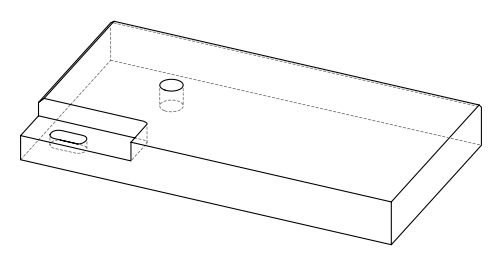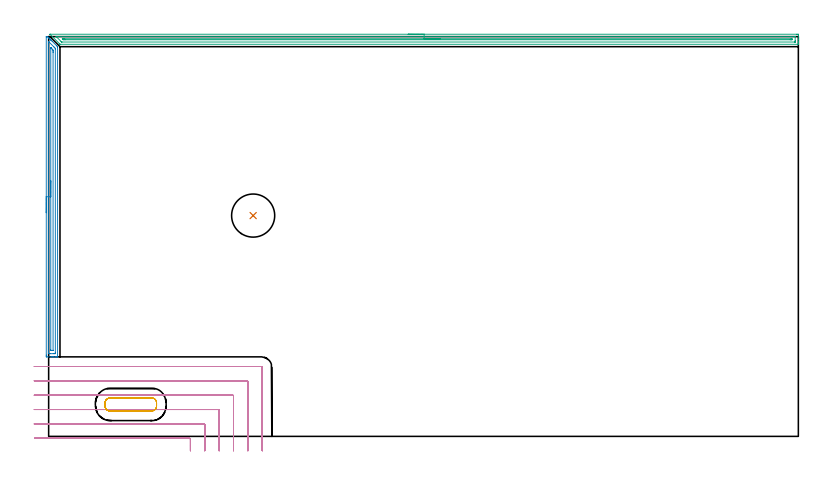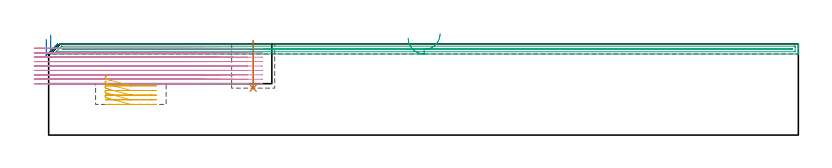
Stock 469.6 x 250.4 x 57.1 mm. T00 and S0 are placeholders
(PLAN: 5 operations, 2 tool changes, 35.4 min)
(1 INDEXABLE_INSERT_DRILL_BLIND_HOLE_FROM_SOLID | STEP1POCKET | UGT0302_006 | 0.12 min | 15840 mm3)
(2 AREA_MILL | FG_CHAMFER_SURFACE | UGT0205_001 | 4.94 min | 5172 mm3)
(3 AREA_MILL_1 | FG_CHAMFER_SURFACE_1 | UGT0205_001 | 11.34 min | 9224 mm3)
(4 MILL_CORNER_NOTCH_RECTANGULAR | CORNER_NOTCH_RECTANGULAR | NXT0201_011 | Follow Part, ap 3, ae 75% | 17.8 min | 173037 mm3)
(5 MILL_RECTANGULAR_POCKET | POCKET_RECTANGULAR_STRAIGHT | NXT0201_011 | Follow Part, ap 3, ae 75% | 1.24 min | 10694 mm3)
(TOOL UGT0302_006 | Indexable Insert Drill 27mm | D27 PA180 FL50 Z2)
(TOOL UGT0205_001 | Chamfer Mill 20 x 3 x 45 deg. | D20 FL50 Z2)
(TOOL NXT0201_011 | ENDMILL 12mm [2P460-1200-NA 1630] | D12 FL38 Z6)
(OP 1 INDEXABLE_INSERT_DRILL_BLIND_HOLE_FROM_SOLID)
G17 G21 G94 G90
T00 M6
G54
G17 G0 G90 X128.1 Y138.3 S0 M3
G43 Z67.1 H0
G94 G81 G98 Z29.4 F250. R59.1
G80
M5
M2
(OP 2 AREA_MILL)
G17 G21 G94 G90
T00 M6
G54
G17 G0 G90 X-1.5 Y140.1 S1061 M3
G43 Z67.1 H0
Z60.
G94 G1 Y140.138 Z59.128 F250.
Y140.252 Z58.263
Y140.441 Z57.412
Y140.703 Z56.58
Y141.037 Z55.774
Y141.44 Z55.
Y141.908 Z54.264
Y142.44 Z53.572
Y143.029 Z52.929
Y143.672 Z52.34
Y144.364 Z51.808
Y145.1 Z51.34
Y145.874 Z50.937
Y146.68 Z50.603
Y147.512 Z50.341
Y148.364 Z50.152
Y149.228 Z50.038
Y150.1 Z50.
Y250.221
X-1.498 Y250.292 Z50.002
X-1.491 Y250.399 Z50.005
X-1.127 Y250.4 Z50.371
X-1.038 Z50.46
X-0.71 Y250.399 Z50.787
X-0.669 Y250.37 Z50.83
X-0.597 Y250.297 Z50.902
X-0.389 Y250.089 Z51.111
X-0.156 Y249.858 Z51.341
X-0.073 Y249.774 Z51.426
X0.055 Y249.646 Z51.554
X0.139 Y249.563 Z51.635
X0.225 Y249.476 Z51.724
X0.345 Y249.356 Z51.844
X0.433 Y249.269 Z51.929
X0.523 Y249.178 Z52.022
X0.635 Y249.065 Z52.134
X0.727 Y248.975 Z52.223
X0.821 Y248.88 Z52.32
X0.925 Y248.775 Z52.425
X1.021 Y248.681 Z52.517
X1.119 Y248.582 Z52.618
X1.216 Y248.485 Z52.715
X1.315 Y248.387 Z52.811
X1.416 Y248.284 Z52.916
X1.506 Y248.194 Z53.006
X1.609 Y248.093 Z53.105
X2.197 Y247.505 Z53.693
X5.138 Y244.564 Z56.634
X5.581 Y244.119 Z57.08
X5.595 Y244.096 Z57.087
X5.6 Y243.516 Z57.1
Y49.979
X5.597 Y49.807 Z57.088
X5.592 Y49.8 Z57.082
X5.229 Z56.729
X4.963 Z56.463
X4.256 Z55.751
X3.02 Z54.516
X2.491 Z53.986
X1.873 Z53.369
X-1.038 Y49.801 Z50.459
X-1.268 Y49.804 Z50.229
X-1.492 Y49.81 Z50.006
X-1.495 Y49.963 Z50.003
X-1.499 Y50.426 Z50.001
X-1.5 Y50.895 Z50.
Y150.1
X-0.086 Z51.414
X-0.085 Y247.092 Z51.415
X-0.083 Y247.234 Z51.417
X-0.079 Y247.303 Z51.421
X-0.077 Y247.315 Z51.423
X-0.058 Y247.3 Z51.442
X0.002 Y247.245 Z51.502
X0.158 Y247.092 Z51.658
X3.373 Y243.877 Z54.873
X3.732 Y243.516 Z55.232
X4.101 Y243.138 Z55.601
X4.179 Y243.048 Z55.679
X4.182 Y243.001 Z55.682
X4.184 Y242.899 Z55.684
X4.186 Y242.693 Z55.686
Y242.622
X4.185 Y52.285 Z55.685
Y52.214
X4.179 Y51.812 Z55.679
X3.779 Y51.803 Z55.279
X3.373 Y51.801 Z54.873
X2.9 Y51.8 Z54.4
X1.135 Z52.635
X0.727 Y51.801 Z52.227
X0.25 Y51.803 Z51.75
X0.021 Y51.81 Z51.521
X-0.079 Y51.835 Z51.421
X-0.085 Y52.142 Z51.415
Y52.214
X-0.086 Y150.1 Z51.414
X1.328 Z52.828
X1.329 Y243.191 Z52.829
X1.33 Y243.38 Z52.83
X1.332 Y243.448 Z52.832
X1.334 Y243.459 Z52.834
X1.335 Z52.835
X1.354 Y243.444 Z52.854
X1.422 Y243.378 Z52.922
X1.609 Y243.192 Z53.109
X2.176 Y242.622 Z53.676
X2.491 Y242.298 Z53.991
X2.765 Y242.007 Z54.265
X2.768 Y241.728 Z54.268
X2.77 Y241.445 Z54.27
X2.771 Y240.834 Z54.271
X2.772 Y240.55 Z54.272
X2.771 Y54.002 Z54.271
X2.77 Y53.86 Z54.27
X2.767 Y53.826 Z54.267
X2.765 Y53.814 Z54.265
X2.755 Y53.81 Z54.255
X2.688 Y53.803 Z54.188
X2.491 Y53.801 Z53.991
X1.808 Y53.8 Z53.308
X1.609 Y53.802 Z53.109
X1.41 Y53.806 Z52.91
X1.354 Y53.81 Z52.854
X1.335 Y53.816 Z52.835
X1.333 Y53.833 Z52.833
X1.33 Y53.907 Z52.83
X1.329 Y54.002 Z52.829
X1.328 Y54.286 Z52.828
Y150.1
Y150.972 Z52.867
Y151.836 Z52.98
Y152.688 Z53.169
Y153.52 Z53.432
Y154.326 Z53.765
Y155.1 Z54.168
Y155.836 Z54.637
Y156.528 Z55.168
Y157.171 Z55.757
Y157.76 Z56.401
Y158.292 Z57.093
Y158.76 Z57.828
Y159.163 Z58.602
Y159.497 Z59.408
Y159.759 Z60.24
Y159.948 Z61.092
Y160.062 Z61.957
Y160.1 Z62.828
G0 Z67.1
M5
M2
(OP 3 AREA_MILL_1)
G17 G21 G94 G90
T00 M6
G54
G17 G0 G90 X225.2 Y251.9 S1061 M3
G43 Z67.1 H0
Z60.8
G94 G1 X225.238 Z59.928 F250.
X225.352 Z59.063
X225.541 Z58.212
X225.803 Z57.38
X226.137 Z56.574
X226.54 Z55.8
X227.008 Z55.064
X227.539 Z54.372
X228.129 Z53.729
X228.772 Z53.139
X229.464 Z52.608
X230.2 Z52.14
X230.974 Z51.737
X231.78 Z51.403
X232.612 Z51.141
X233.463 Z50.952
X234.328 Z50.838
X235.2 Z50.8
X468.472
X468.973 Y251.899 Z50.801
X469.469 Y251.894 Z50.803
X469.591 Y251.891 Z50.805
X469.6 Y251.404 Z51.293
Y248.75 Z53.945
Y247.336 Z55.36
Y246.981 Z55.714
Y246.269 Z56.43
Y245.999 Z56.701
Y245.621 Z57.069
X469.592 Y245.603 Z57.088
X469.421 Y245.6 Z57.1
X7.237
X7.105 Y245.604 Z57.089
X7.085 Y245.618 Z57.075
X6.88 Y245.82 Z56.88
X0.98 Y251.721 Z50.978
X0.86 Y251.846 Z50.852
X0.817 Y251.894 Z50.804
X0.953 Y251.899 Z50.801
X0.98 Y251.9 Z50.8
X235.2
Y250.486 Z52.214
X467.22 Y250.485 Z52.215
X467.589 Y250.479 Z52.221
X467.593 Y250.36 Z52.34
X467.599 Y250.11 Z52.59
X467.6 Y247.865 Z54.835
X467.598 Y247.457 Z55.243
X467.59 Y247.046 Z55.654
X467.581 Y247.02 Z55.68
X467.561 Y247.018 Z55.682
X467.508 Y247.016 Z55.684
X467.4 Y247.015 Z55.685
X467.185 Y247.014 Z55.686
X8.329 Y247.015 Z55.685
X8.222 Y247.016 Z55.684
X8.169 Y247.018 Z55.682
X8.147 Y247.021 Z55.679
X8.101 Y247.061 Z55.639
X7.684 Y247.467 Z55.233
X5.002 Y250.148 Z52.552
X4.788 Y250.368 Z52.332
X4.701 Y250.46 Z52.24
X4.69 Y250.48 Z52.22
X4.723 Y250.482 Z52.218
X4.816 Y250.484 Z52.216
X5.002 Y250.486 Z52.214
X5.036
X235.2
Y249.072 Z53.628
X465.073 Y249.071 Z53.629
X465.397 Y249.07 Z53.63
X465.505 Y249.068 Z53.632
X465.583 Y249.065 Z53.635
X465.59 Y248.95 Z53.75
X465.596 Y248.75 Z53.95
X465.598 Y248.551 Z54.149
X465.594 Y248.483 Z54.217
X465.59 Y248.436 Z54.264
X465.559 Y248.435 Z54.265
X465.397 Y248.432 Z54.268
X464.828 Y248.429 Z54.271
X464.503
X10.366
X9.794 Y248.432 Z54.268
X9.472 Y248.436 Z54.264
X9.164 Y248.447 Z54.253
X8.856 Y248.75 Z53.95
X8.578 Y249.03 Z53.67
X8.556 Y249.065 Z53.635
X8.578 Y249.066 Z53.634
X9.149 Y249.07 Z53.63
X9.472 Y249.071 Z53.629
X10.041 Y249.072 Z53.628
X235.2
X236.071 Z53.666
X236.936 Z53.78
X237.788 Z53.969
X238.62 Z54.231
X239.426 Z54.565
X240.2 Z54.968
X240.936 Z55.437
X241.628 Z55.968
X242.271 Z56.557
X242.86 Z57.201
X243.391 Z57.893
X243.86 Z58.628
X244.263 Z59.402
X244.597 Z60.208
X244.859 Z61.04
X245.048 Z61.892
X245.162 Z62.757
X245.2 Z63.628
G0 Z67.1
M5
M2
(OP 4 MILL_CORNER_NOTCH_RECTANGULAR)
G17 G21 G94 G90
T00 M6
G54
G17 G0 G90 X88.8 Y-9. S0 M3
G43 Z67.1 H1
Z54.333
G94 G1 Y-6. F250.
Y-1.795 F500.
G3 X88.205 Y-1.2 R0.6
G1 X-5.879
X-8.879 F250.
G0 Z67.1
X97.8 Y-9.
Z54.333
G1 Y-6.
Y7.205 F500.
G3 X97.205 Y7.8 R0.6
G1 X-6.
X-9. F250.
G0 Z67.1
X106.8 Y-9.
Z54.333
G1 Y-6.
Y16.204 F500.
G3 X106.204 Y16.8 R0.6
G1 X-6.
X-9. F250.
G0 Z67.1
X115.8 Y-9.
Z54.333
G1 Y-6.
Y25.204 F500.
G3 X115.204 Y25.8 R0.6
G1 X-6.
X-9. F250.
G0 Z67.1
X124.8 Y-9.
Z54.333
G1 Y-6.
Y34.204 F500.
G3 X124.204 Y34.8 R0.6
G1 X-6.
X-9. F250.
G0 Z67.1
X133.8 Y-9.
Z54.333
G1 Y-6.
Y43.2 F500.
G3 X133.2 Y43.8 R0.6
G1 X-6.
X-9. F250.
G0 Z67.1
X88.8 Y-9.
Z51.567
G1 Y-6.
Y-1.795 F500.
G3 X88.205 Y-1.2 R0.6
G1 X-5.879
X-8.879 F250.
G0 Z67.1
X97.8 Y-9.
Z51.567
G1 Y-6.
Y7.205 F500.
G3 X97.205 Y7.8 R0.6
G1 X-6.
X-9. F250.
G0 Z67.1
X106.8 Y-9.
Z51.567
G1 Y-6.
Y16.204 F500.
G3 X106.204 Y16.8 R0.6
G1 X-6.
X-9. F250.
G0 Z67.1
X115.8 Y-9.
Z51.567
G1 Y-6.
Y25.204 F500.
G3 X115.204 Y25.8 R0.6
G1 X-6.
X-9. F250.
G0 Z67.1
X124.8 Y-9.
Z51.567
G1 Y-6.
Y34.204 F500.
G3 X124.204 Y34.8 R0.6
G1 X-6.
X-9. F250.
G0 Z67.1
X133.8 Y-9.
Z51.567
G1 Y-6.
Y43.2 F500.
G3 X133.2 Y43.8 R0.6
G1 X-6.
X-9. F250.
G0 Z67.1
X88.8 Y-9.
Z48.8
G1 Y-6.
Y-1.795 F500.
G3 X88.205 Y-1.2 R0.6
G1 X-5.879
X-8.879 F250.
G0 Z67.1
X97.8 Y-9.
Z48.8
G1 Y-6.
Y7.205 F500.
G3 X97.205 Y7.8 R0.6
G1 X-6.
X-9. F250.
G0 Z67.1
X106.8 Y-9.
Z48.8
G1 Y-6.
Y16.204 F500.
G3 X106.204 Y16.8 R0.6
G1 X-6.
X-9. F250.
G0 Z67.1
X115.8 Y-9.
Z48.8
G1 Y-6.
Y25.204 F500.
G3 X115.204 Y25.8 R0.6
G1 X-6.
X-9. F250.
G0 Z67.1
X124.8 Y-9.
Z48.8
G1 Y-6.
Y34.204 F500.
G3 X124.204 Y34.8 R0.6
G1 X-6.
X-9. F250.
G0 Z67.1
X133.8 Y-9.
Z48.8
G1 Y-6.
Y43.2 F500.
G3 X133.2 Y43.8 R0.6
G1 X-6.
X-9. F250.
G0 Z67.1
X88.8 Y-9.
Z46.033
G1 Y-6.
Y-1.795 F500.
G3 X88.205 Y-1.2 R0.6
G1 X-5.879
X-8.879 F250.
G0 Z67.1
X97.8 Y-9.
Z46.033
G1 Y-6.
Y7.205 F500.
G3 X97.205 Y7.8 R0.6
G1 X-6.
X-9. F250.
G0 Z67.1
X106.8 Y-9.
Z46.033
G1 Y-6.
Y16.204 F500.
G3 X106.204 Y16.8 R0.6
G1 X-6.
X-9. F250.
G0 Z67.1
X115.8 Y-9.
Z46.033
G1 Y-6.
Y25.204 F500.
G3 X115.204 Y25.8 R0.6
G1 X-6.
X-9. F250.
G0 Z67.1
X124.8 Y-9.
Z46.033
G1 Y-6.
Y34.204 F500.
G3 X124.204 Y34.8 R0.6
G1 X-6.
X-9. F250.
G0 Z67.1
X133.8 Y-9.
Z46.033
G1 Y-6.
Y43.2 F500.
G3 X133.2 Y43.8 R0.6
G1 X-6.
X-9. F250.
G0 Z67.1
X88.8 Y-9.
Z43.267
G1 Y-6.
Y-1.795 F500.
G3 X88.205 Y-1.2 R0.6
G1 X-5.879
X-8.879 F250.
G0 Z67.1
X97.8 Y-9.
Z43.267
G1 Y-6.
Y7.205 F500.
G3 X97.205 Y7.8 R0.6
G1 X-6.
X-9. F250.
G0 Z67.1
X106.8 Y-9.
Z43.267
G1 Y-6.
Y16.204 F500.
G3 X106.204 Y16.8 R0.6
G1 X-6.
X-9. F250.
G0 Z67.1
X115.8 Y-9.
Z43.267
G1 Y-6.
Y25.204 F500.
G3 X115.204 Y25.8 R0.6
G1 X-6.
X-9. F250.
G0 Z67.1
X124.8 Y-9.
Z43.267
G1 Y-6.
Y34.204 F500.
G3 X124.204 Y34.8 R0.6
G1 X-6.
X-9. F250.
G0 Z67.1
X133.8 Y-9.
Z43.267
G1 Y-6.
Y43.2 F500.
G3 X133.2 Y43.8 R0.6
G1 X-6.
X-9. F250.
G0 Z67.1
X88.8 Y-9.
Z40.5
G1 Y-6.
Y-1.795 F500.
G3 X88.205 Y-1.2 R0.6
G1 X-5.879
X-8.879 F250.
G0 Z67.1
X97.8 Y-9.
Z40.5
G1 Y-6.
Y7.205 F500.
G3 X97.205 Y7.8 R0.6
G1 X-6.
X-9. F250.
G0 Z67.1
X106.8 Y-9.
Z40.5
G1 Y-6.
Y16.204 F500.
G3 X106.204 Y16.8 R0.6
G1 X-6.
X-9. F250.
G0 Z67.1
X115.8 Y-9.
Z40.5
G1 Y-6.
Y25.204 F500.
G3 X115.204 Y25.8 R0.6
G1 X-6.
X-9. F250.
G0 Z67.1
X124.8 Y-9.
Z40.5
G1 Y-6.
Y34.204 F500.
G3 X124.204 Y34.8 R0.6
G1 X-6.
X-9. F250.
G0 Z67.1
X133.8 Y-9.
Z40.5
G1 Y-6.
Y43.2 F500.
G3 X133.2 Y43.8 R0.6
G1 X-6.
X-9. F250.
G0 Z67.1
X88.8 Y-9.
Z37.733
G1 Y-6.
Y-1.795 F500.
G3 X88.205 Y-1.2 R0.6
G1 X-5.879
X-8.879 F250.
G0 Z67.1
X97.8 Y-9.
Z37.733
G1 Y-6.
Y7.205 F500.
G3 X97.205 Y7.8 R0.6
G1 X-6.
X-9. F250.
G0 Z67.1
X106.8 Y-9.
Z37.733
G1 Y-6.
Y16.204 F500.
G3 X106.204 Y16.8 R0.6
G1 X-6.
X-9. F250.
G0 Z67.1
X115.8 Y-9.
Z37.733
G1 Y-6.
Y25.204 F500.
G3 X115.204 Y25.8 R0.6
G1 X-6.
X-9. F250.
G0 Z67.1
X124.8 Y-9.
Z37.733
G1 Y-6.
Y34.204 F500.
G3 X124.204 Y34.8 R0.6
G1 X-6.
X-9. F250.
G0 Z67.1
X133.8 Y-9.
Z37.733
G1 Y-6.
Y43.2 F500.
G3 X133.2 Y43.8 R0.6
G1 X-6.
X-9. F250.
G0 Z67.1
X88.8 Y-9.
Z34.967
G1 Y-6.
Y-1.795 F500.
G3 X88.205 Y-1.2 R0.6
G1 X-5.879
X-8.879 F250.
G0 Z67.1
X97.8 Y-9.
Z34.967
G1 Y-6.
Y7.205 F500.
G3 X97.205 Y7.8 R0.6
G1 X-6.
X-9. F250.
G0 Z67.1
X106.8 Y-9.
Z34.967
G1 Y-6.
Y16.204 F500.
G3 X106.204 Y16.8 R0.6
G1 X-6.
X-9. F250.
G0 Z67.1
X115.8 Y-9.
Z34.967
G1 Y-6.
Y25.204 F500.
G3 X115.204 Y25.8 R0.6
G1 X-6.
X-9. F250.
G0 Z67.1
X124.8 Y-9.
Z34.967
G1 Y-6.
Y34.204 F500.
G3 X124.204 Y34.8 R0.6
G1 X-6.
X-9. F250.
G0 Z67.1
X133.8 Y-9.
Z34.967
G1 Y-6.
Y43.2 F500.
G3 X133.2 Y43.8 R0.6
G1 X-6.
X-9. F250.
G0 Z67.1
X88.8 Y-9.
Z32.2
G1 Y-6.
Y-1.795 F500.
G3 X88.205 Y-1.2 R0.6
G1 X-5.879
X-8.879 F250.
G0 Z67.1
X97.8 Y-9.
Z32.2
G1 Y-6.
Y7.205 F500.
G3 X97.205 Y7.8 R0.6
G1 X-6.
X-9. F250.
G0 Z67.1
X106.8 Y-9.
Z32.2
G1 Y-6.
Y16.204 F500.
G3 X106.204 Y16.8 R0.6
G1 X-6.
X-9. F250.
G0 Z67.1
X115.8 Y-9.
Z32.2
G1 Y-6.
Y25.204 F500.
G3 X115.204 Y25.8 R0.6
G1 X-6.
X-9. F250.
G0 Z67.1
X124.8 Y-9.
Z32.2
G1 Y-6.
Y34.204 F500.
G3 X124.204 Y34.8 R0.6
G1 X-6.
X-9. F250.
G0 Z67.1
X133.8 Y-9.
Z32.2
G1 Y-6.
Y43.2 F500.
G3 X133.2 Y43.8 R0.6
G1 X-6.
X-9. F250.
G0 Z67.1
M5
M2
(OP 5 MILL_RECTANGULAR_POCKET)
G17 G21 G94 G90
T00 M6
G54
G17 G0 G90 X36.152 Y23.019 S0 M3
G43 Z67.1 H1
Z36.777
G94 G1 X36.009 Y22.853 Z36.718 F250.
X35.766 Y22.472 Z36.597
X35.581 Y22.059 Z36.476
X35.458 Y21.624 Z36.355
X35.4 Y21.176 Z36.234
Y18.824 Z35.603
X35.458 Y18.376 Z35.482
X35.581 Y17.941 Z35.361
X35.766 Y17.528 Z35.24
X36.009 Y17.147 Z35.119
X36.304 Y16.804 Z34.998
X36.647 Y16.509 Z34.877
X37.028 Y16.266 Z34.755
X37.441 Y16.081 Z34.634
X37.876 Y15.958 Z34.513
X38.324 Y15.9 Z34.392
X38.5 Z34.345
X51.5 Z30.862
X64.5 F500.
G3 X67.6 Y19. R3.1
G1 Y21.
G3 X64.5 Y24.1 R3.1
G1 X38.5
G3 X35.4 Y21. R3.1
G1 Y19.
G3 X38.5 Y15.9 R3.1
G1 X51.5
X52.5
G0 X36.152 Y23.019 Z33.862
G1 X36.009 Y22.853 Z33.803 F250.
X35.766 Y22.472 Z33.682
X35.581 Y22.059 Z33.561
X35.458 Y21.624 Z33.439
X35.4 Y21.176 Z33.318
Y18.824 Z32.688
X35.458 Y18.376 Z32.567
X35.581 Y17.941 Z32.446
X35.766 Y17.528 Z32.325
X36.009 Y17.147 Z32.203
X36.304 Y16.804 Z32.082
X36.647 Y16.509 Z31.961
X37.028 Y16.266 Z31.84
X37.441 Y16.081 Z31.719
X37.876 Y15.958 Z31.598
X38.324 Y15.9 Z31.477
X38.5 Z31.429
X51.5 Z27.946
X64.5 F500.
G3 X67.6 Y19. R3.1
G1 Y21.
G3 X64.5 Y24.1 R3.1
G1 X38.5
G3 X35.4 Y21. R3.1
G1 Y19.
G3 X38.5 Y15.9 R3.1
G1 X51.5
X52.5
G0 X36.152 Y23.019 Z30.946
G1 X36.009 Y22.853 Z30.887 F250.
X35.766 Y22.472 Z30.766
X35.581 Y22.059 Z30.645
X35.458 Y21.624 Z30.524
X35.4 Y21.176 Z30.403
Y18.824 Z29.773
X35.458 Y18.376 Z29.652
X35.581 Y17.941 Z29.53
X35.766 Y17.528 Z29.409
X36.009 Y17.147 Z29.288
X36.304 Y16.804 Z29.167
X36.647 Y16.509 Z29.046
X37.028 Y16.266 Z28.925
X37.441 Y16.081 Z28.804
X37.876 Y15.958 Z28.682
X38.324 Y15.9 Z28.561
X38.5 Z28.514
X51.5 Z25.031
X64.5 F500.
G3 X67.6 Y19. R3.1
G1 Y21.
G3 X64.5 Y24.1 R3.1
G1 X38.5
G3 X35.4 Y21. R3.1
G1 Y19.
G3 X38.5 Y15.9 R3.1
G1 X51.5
X52.5
G0 X36.152 Y23.019 Z28.031
G1 X36.009 Y22.853 Z27.972 F250.
X35.766 Y22.472 Z27.851
X35.581 Y22.059 Z27.73
X35.458 Y21.624 Z27.609
X35.4 Y21.176 Z27.488
Y18.824 Z26.857
X35.458 Y18.376 Z26.736
X35.581 Y17.941 Z26.615
X35.766 Y17.528 Z26.494
X36.009 Y17.147 Z26.373
X36.304 Y16.804 Z26.252
X36.647 Y16.509 Z26.13
X37.028 Y16.266 Z26.009
X37.441 Y16.081 Z25.888
X37.876 Y15.958 Z25.767
X38.324 Y15.9 Z25.646
X38.5 Z25.599
X51.5 Z22.115
X64.5 F500.
G3 X67.6 Y19. R3.1
G1 Y21.
G3 X64.5 Y24.1 R3.1
G1 X38.5
G3 X35.4 Y21. R3.1
G1 Y19.
G3 X38.5 Y15.9 R3.1
G1 X51.5
X52.5
G0 X36.152 Y23.019 Z25.115
G1 X36.009 Y22.853 Z25.057 F250.
X35.766 Y22.472 Z24.936
X35.581 Y22.059 Z24.814
X35.458 Y21.624 Z24.693
X35.4 Y21.176 Z24.572
Y18.824 Z23.942
X35.458 Y18.376 Z23.821
X35.581 Y17.941 Z23.7
X35.766 Y17.528 Z23.578
X36.009 Y17.147 Z23.457
X36.304 Y16.804 Z23.336
X36.647 Y16.509 Z23.215
X37.028 Y16.266 Z23.094
X37.441 Y16.081 Z22.973
X37.876 Y15.958 Z22.852
X38.324 Y15.9 Z22.731
X38.5 Z22.683
X51.5 Z19.2
X64.5 F500.
G3 X67.6 Y19. R3.1
G1 Y21.
G3 X64.5 Y24.1 R3.1
G1 X38.5
G3 X35.4 Y21. R3.1
G1 Y19.
G3 X38.5 Y15.9 R3.1
G1 X51.5
X52.5
G0 Z67.1
M5
M2
